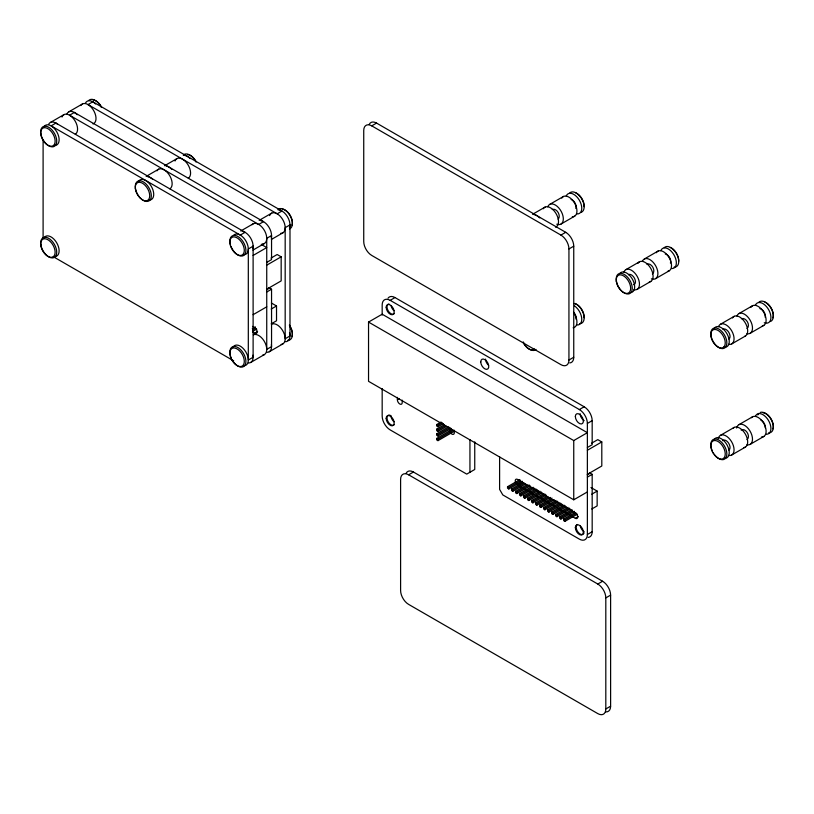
<?xml version="1.0" encoding="UTF-8"?>
<svg xmlns="http://www.w3.org/2000/svg" width="814" height="814" viewBox="0 0 814 814"><rect width="100%" height="100%" fill="white"/><g stroke="black" fill="none" stroke-linecap="round" stroke-linejoin="round"><path stroke-width="1.22" d="M271.367 303.001L276.526 305.983L276.526 320.787L271.174 323.87M590.964 487.525L597.15 491.096L597.15 505.901L591.809 508.984M741.147 430.067C745.634 427.36 751.098 436.609 746.987 439.591M558.139 219.17C561.395 216.188 556.949 207.743 552.268 209.493M646.855 264.102C651.434 262.342 656.359 270.92 652.401 273.911M741.442 318.712C746 316.961 750.976 325.519 746.987 328.52M50.529 122.385L64.153 114.52M68.966 111.742L82.59 103.877M146.164 176.394L158.74 169.129M164.601 165.741L177.177 158.486M573.748 357.254L568.935 360.032A11.335 6.543 60 0 1 560.917 364.662L371.744 255.443A11.335 6.543 60 0 1 363.736 241.555L363.736 130.494A11.335 6.543 60 0 1 371.744 125.865L376.556 123.087L565.73 232.305A11.335 6.543 60 0 1 573.748 246.184L573.748 357.254A11.335 6.543 60 0 1 569.739 362.952M240.751 230.993L253.327 223.738M259.188 220.35L271.764 213.095M252.951 250.112L264.479 243.457M271.388 239.469L282.916 232.814M253.113 255.443L266.738 247.578L261.253 244.404M270.981 258.089L277.167 254.517L281.166 256.827L281.166 280.901L266.738 289.224M266.738 262.383L271.55 259.605L271.55 235.541L266.738 238.319L266.738 349.389L271.55 346.611L271.55 289.224L269.546 288.075A3.398 1.964 60 0 1 268.925 287.617M266.738 265.161L281.166 256.827M266.666 289.733L269.546 288.075M266.738 292.002L271.55 289.224M253.113 314.682L266.738 306.817M271.174 309.066L276.526 305.983M252.289 328.673L255.382 326.882M252.543 330.006L255.637 328.225M252.543 331.491L256.664 329.11M252.543 331.939L254.721 333.191L257.6 331.522M250.854 362.393L264.479 354.528M269.292 351.75L282.916 343.884M532.519 214.336L545.095 207.071M549.908 204.294L563.532 196.428M382.173 315.089L382.173 304.965A11.335 6.543 60 0 1 390.181 300.335L394.994 297.558L584.167 406.776A11.335 6.543 60 0 1 592.175 420.655L592.175 444.719L587.372 447.497M368.538 322.079L382.173 314.214L587.372 432.692L573.748 440.557L368.538 322.079L368.538 381.318L573.748 499.796L587.372 491.931M561.06 224.023L574.684 216.158M371.744 125.865L560.917 235.083L565.73 232.305M568.935 360.032L568.935 248.962L573.748 246.184M402.208 400.142L402.208 402.604A3.398 1.964 60 0 1 399.806 403.998A3.398 1.964 60 0 1 397.395 399.837L399.318 398.718M626.058 269.546L639.682 261.681M644.495 258.903L658.119 251.038M637.209 289.275L650.834 281.41M655.646 278.632L669.271 270.767M443.447 423.595L437.963 426.77L436.67 426.027L436.67 424.542L441.066 422.008M436.67 424.542L437.963 425.284L442.348 422.751M446.733 426.333L437.963 431.389L436.67 430.657L436.67 429.171L444.352 424.735M436.67 429.171L437.963 429.914L445.634 425.478M451.119 428.418L437.963 436.019L436.67 435.287L436.67 433.801L448.738 426.831M436.67 433.801L437.963 434.544L450.02 427.574M451.424 428.805L449.501 429.914A3.398 1.964 60 0 0 449.827 431.491M454.416 431.155L437.963 440.649L436.67 439.906L436.67 438.431L452.035 429.558M436.67 438.431L437.963 439.173L453.317 430.301M610.612 706.196L605.809 708.974A11.335 6.543 60 0 1 597.791 713.603L408.618 604.385A11.335 6.543 60 0 1 400.6 590.506L400.6 479.436A11.335 6.543 60 0 1 408.618 474.806L413.431 472.028L602.604 581.247A11.335 6.543 60 0 1 610.612 595.126L610.612 706.196A11.335 6.543 60 0 1 605.667 711.894M720.644 324.155L734.269 316.29M739.081 313.512L752.706 305.647M390.181 300.335L579.354 409.554L584.167 406.776M499.603 456.725L499.603 489.377L502.808 494.932L579.354 539.133A11.335 6.543 60 0 0 587.372 534.503L587.372 423.433L592.175 420.655M731.796 343.884L745.421 336.019M750.233 333.241L763.858 325.366M522.212 481.227L508.821 488.96L507.529 488.227L507.529 486.741L519.902 479.599M507.529 486.741L508.821 487.484L520.156 480.942M516.432 483.923A3.398 1.964 60 0 0 517.633 484.981L522.446 482.203A3.398 1.964 60 0 1 521.825 481.756M525.193 484.137L512.82 491.28L511.538 490.537L511.538 489.061L522.883 482.509M591.605 443.203L597.791 439.631L601.8 441.941L601.8 466.005L587.372 474.338M511.538 489.061L512.82 489.794L524.165 483.251M530.229 485.856L516.829 493.589L515.547 492.857L515.547 491.371L526.882 484.829M587.372 450.274L601.8 441.941M515.547 491.371L516.829 492.114L529.202 484.971M534.238 488.176L520.838 495.909L519.556 495.166L519.556 493.681L530.891 487.138M519.556 493.681L520.838 494.424L533.211 487.281M538.247 490.486L524.847 498.219L523.565 497.476L523.565 496.001L535.927 488.858M523.565 496.001L524.847 496.744L537.22 489.601M542.256 492.796L528.856 500.539L527.574 499.796L527.574 498.31L539.936 491.168M527.574 498.31L528.856 499.053L541.218 491.91M546.265 495.116L532.865 502.849L531.583 502.106L531.583 500.63L543.945 493.488M531.583 500.63L532.865 501.363L545.227 494.23M550.264 497.425L536.874 505.158L535.592 504.426L535.592 502.94L546.927 496.398M535.592 502.94L536.874 503.683L548.209 497.14M587.291 474.847L590.181 473.178L592.175 474.338L592.175 531.725A11.335 6.543 60 0 1 588.176 537.423M587.372 477.116L592.175 474.338M554.273 499.745L540.883 507.478L539.601 506.735L539.601 505.25L551.963 498.117M539.601 505.25L540.883 505.993L552.218 499.45M558.282 502.055L544.892 509.788L543.61 509.045L543.61 507.57L555.972 500.427M543.61 507.57L544.892 508.312L557.254 501.17M562.291 504.365L548.89 512.108L547.608 511.365L547.608 509.879L559.981 502.747M547.608 509.879L548.89 510.622L561.263 503.479M566.3 506.684L552.899 514.417L551.617 513.675L551.617 512.199L563.99 505.056M551.617 512.199L552.899 512.932L565.272 505.799M570.309 508.994L556.908 516.727L555.626 515.995L555.626 514.509L567.999 507.366M591.809 494.179L597.15 491.096M555.626 514.509L556.908 515.252L569.281 508.109M574.318 511.314L560.917 519.047L559.635 518.304L559.635 516.829L572.008 509.686M559.635 516.829L560.917 517.562L572.252 511.019M577.289 514.224L564.926 521.357L563.644 520.614L563.644 519.139L574.979 512.596M563.644 519.139L564.926 519.881L576.261 513.329M556.837 507.621L575.345 518.304L578.235 516.636M720.644 435.225L734.269 427.36M739.081 424.582L752.706 416.717M587.372 534.503L592.175 531.725M731.796 454.955L745.421 447.079M750.233 444.312L763.858 436.436M408.618 474.806L597.791 584.025L602.604 581.247M605.809 708.974L605.809 597.903L610.612 595.126M252.543 326.383L254.721 327.635A3.398 1.964 60 0 1 257.122 331.807A3.398 1.964 60 0 1 254.721 333.191M517.633 484.981L533.964 494.413M536.141 495.675L538.319 496.927M540.496 498.188L554.66 506.359M53.317 256.715L233.689 360.856M573.748 440.557L573.748 499.796M564.926 519.881L564.926 521.357M560.917 517.562L560.917 519.047M556.908 515.252L556.908 516.727M552.899 512.932L552.899 514.417M548.89 510.622L548.89 512.108M544.892 508.312L544.892 509.788M540.883 505.993L540.883 507.478M536.874 503.683L536.874 505.158M532.865 501.363L532.865 502.849M528.856 499.053L528.856 500.539M524.847 496.744L524.847 498.219M520.838 494.424L520.838 495.909M516.829 492.114L516.829 493.589M512.82 489.794L512.82 491.28M508.821 487.484L508.821 488.96M474.745 441.849L474.745 469.485L466.737 474.114L390.181 429.914A11.335 6.543 60 0 1 382.173 416.025L382.173 388.583M469.943 439.601L469.943 472.262M454.314 430.219L454.314 432.692A3.398 1.964 60 0 1 452.828 434.401A3.398 1.964 60 0 1 450.203 432.285M437.963 425.284L437.963 426.77M437.963 429.914L437.963 431.389M437.963 434.544L437.963 436.019M437.963 439.173L437.963 440.649M397.395 397.364L397.395 399.837M43.101 139.326L43.101 237.78M582.987 534.32A5.667 3.276 60 0 1 577.319 531.043A5.667 3.276 60 0 1 577.319 524.501M584.025 532.844A5.667 3.276 60 0 1 583.628 533.73M394.454 424.511A5.667 3.276 60 0 1 387.81 421.174A5.667 3.276 60 0 1 389.947 415.13M394.454 313.441A5.667 3.276 60 0 1 388.156 310.765A5.667 3.276 60 0 1 388.98 303.958M61.996 117.033A11.335 6.543 60 0 1 73.779 119.048A11.335 6.543 60 0 1 75.315 134.239M252.045 224.725A11.335 6.543 60 0 1 264.815 231.186A11.335 6.543 60 0 1 262.077 244.037M253.327 334.808A11.335 6.543 60 0 1 265.201 343.03A11.335 6.543 60 0 1 262.739 355.087M66.962 113.879A11.335 6.543 60 0 1 77.259 114.743M260.643 220.614A11.335 6.543 60 0 1 268.935 227.198A11.335 6.543 60 0 1 271.245 237.902M271.367 344.526A11.335 6.543 60 0 1 266.605 352.309M233.119 347.14A11.335 6.543 60 0 1 245.777 351.831A11.335 6.543 60 0 1 244.302 365.74M233.608 235.368A11.335 6.543 60 0 1 246.377 241.829A11.335 6.543 60 0 1 243.64 254.68M252.93 355.169A11.335 6.543 60 0 1 248.453 362.973M242.206 231.257A11.335 6.543 60 0 1 250.498 237.841A11.335 6.543 60 0 1 252.808 248.545M43.946 126.852A11.335 6.543 60 0 1 56.878 132A11.335 6.543 60 0 1 54.467 145.462M48.525 124.522A11.335 6.543 60 0 1 57.886 124.491M271.764 324.155A11.335 6.543 60 0 1 283.628 332.387A11.335 6.543 60 0 1 281.166 344.444M269.607 215.608A11.335 6.543 60 0 1 282.56 219.322A11.335 6.543 60 0 1 280.515 233.394M289.519 332.57A11.335 6.543 60 0 1 285.042 341.666M278.622 209.931A11.335 6.543 60 0 1 287.413 216.626A11.335 6.543 60 0 1 289.489 227.818M80.82 105.566A11.335 6.543 60 0 1 93.02 109.524A11.335 6.543 60 0 1 93.02 123.942M85.399 103.236A11.335 6.543 60 0 1 95.584 103.978M156.97 170.818A11.335 6.543 60 0 1 168.773 174.206A11.335 6.543 60 0 1 169.892 188.848M147.619 176.648A11.335 6.543 60 0 1 152.472 179.1M175.02 160.999A11.335 6.543 60 0 1 186.793 163.004A11.335 6.543 60 0 1 188.329 178.205M166.056 166.005A11.335 6.543 60 0 1 171.846 169.353M93 99.908A10.195 5.881 60 0 1 101.557 107.092M88.665 100.539A11.335 6.543 60 0 1 101.374 107.316M289.346 325.101A10.195 5.881 60 0 1 291.941 336.284M289.56 325.885A11.335 6.543 60 0 1 287.729 340.293M282.163 209.117A10.195 5.881 60 0 1 290.079 215.14A10.195 5.881 60 0 1 291.941 225.213M277.839 209.758A11.335 6.543 60 0 1 289.825 215.232A11.335 6.543 60 0 1 289.499 228.958M187.576 154.518A10.195 5.881 60 0 1 196.133 161.701M184.035 155.321A11.335 6.543 60 0 1 190.171 158.588M183.252 155.148A11.335 6.543 60 0 1 195.96 161.925M42.318 138.39A11.335 6.543 60 0 1 47.405 126.618A11.335 6.543 60 0 1 56.329 143.803A11.335 6.543 60 0 1 42.959 139.632M230.504 245.075A11.335 6.543 60 0 1 238.543 236.884A11.335 6.543 60 0 1 244.658 254.589A11.335 6.543 60 0 1 230.942 246.347M231.491 358.679A11.335 6.543 60 0 1 236.579 346.906A11.335 6.543 60 0 1 245.502 364.082A11.335 6.543 60 0 1 232.132 359.91M139.082 196.55A11.335 6.543 60 0 1 138.665 180.891A11.335 6.543 60 0 1 151.129 193.661A11.335 6.543 60 0 1 141.829 199.369M140.873 198.535A11.335 6.543 60 0 1 139.947 197.588M138.146 182.285A11.335 6.543 60 0 1 151.109 186.009A11.335 6.543 60 0 1 149.054 200.071M43.946 237.932A11.335 6.543 60 0 1 56.512 242.48A11.335 6.543 60 0 1 55.332 256.512M579.354 409.554A11.335 6.543 60 0 1 587.372 423.433M575.345 518.304A3.398 1.964 60 0 0 577.747 516.921A3.398 1.964 60 0 0 575.345 512.749L517.633 479.436A3.398 1.964 60 0 0 515.547 482.397M388.054 298.178A11.335 6.543 60 0 1 394.994 297.558M590.181 473.178A3.398 1.964 60 0 1 589.55 472.731M393.956 310.683A5.667 3.276 60 0 1 391.127 305.779M393.956 421.754A5.667 3.276 60 0 1 390.985 415.567M488.542 365.293A5.667 3.276 60 0 1 485.571 359.106M584.167 420.655A5.667 3.276 60 0 1 580.158 413.716M584.167 531.725A5.667 3.276 60 0 1 580.29 526.058M560.917 235.083A11.335 6.543 60 0 1 568.935 248.962M369.149 124.522A11.335 6.543 60 0 1 376.556 123.087M597.791 584.025A11.335 6.543 60 0 1 605.809 597.903M406.023 473.463A11.335 6.543 60 0 1 413.431 472.028M732.488 317.979A11.335 6.543 60 0 1 744.698 321.937A11.335 6.543 60 0 1 744.698 336.365M718.477 326.679A11.335 6.543 60 0 1 731.796 330.993A11.335 6.543 60 0 1 728.469 344.342M723.005 329.355A5.657 3.266 60 0 1 728.734 332.254A5.657 3.266 60 0 1 728.917 338.99M750.925 307.336A11.335 6.543 60 0 1 763.501 311.884A11.335 6.543 60 0 1 762.321 325.915M736.914 316.036A11.335 6.543 60 0 1 750.233 320.35A11.335 6.543 60 0 1 746.906 333.699M637.911 263.37A11.335 6.543 60 0 1 650.488 267.918A11.335 6.543 60 0 1 649.307 281.949M623.9 272.069A11.335 6.543 60 0 1 637.209 276.384A11.335 6.543 60 0 1 633.882 289.733M628.418 274.745A5.657 3.266 60 0 1 634.493 278.256A5.657 3.266 60 0 1 633.567 284.656M656.349 252.727A11.335 6.543 60 0 1 668.915 257.275A11.335 6.543 60 0 1 667.734 271.306M642.338 261.426A11.335 6.543 60 0 1 655.982 266.361A11.335 6.543 60 0 1 651.363 278.815M732.987 428.347A11.335 6.543 60 0 1 745.421 434.198A11.335 6.543 60 0 1 743.884 447.629M718.213 438.685A11.335 6.543 60 0 1 731.44 441.463A11.335 6.543 60 0 1 728.469 455.413M722.71 440.71A5.657 3.266 60 0 1 728.55 443.04A5.657 3.266 60 0 1 728.917 450.061M751.424 417.704A11.335 6.543 60 0 1 764.193 424.165A11.335 6.543 60 0 1 761.456 437.016M736.65 428.042A11.335 6.543 60 0 1 749.877 430.82A11.335 6.543 60 0 1 746.906 444.77M543.325 208.76A11.335 6.543 60 0 1 555.524 212.719A11.335 6.543 60 0 1 555.524 227.147M533.974 214.601A11.335 6.543 60 0 1 539.763 217.938M561.762 198.117A11.335 6.543 60 0 1 574.684 203.266A11.335 6.543 60 0 1 572.283 216.728M547.751 206.817A11.335 6.543 60 0 1 561.395 211.752A11.335 6.543 60 0 1 556.776 224.206M573.565 312.596A11.335 6.543 60 0 1 573.148 327.777M575.732 192.857A10.195 5.881 60 0 1 584.126 206.675M566.229 196.062A11.335 6.543 60 0 1 579.192 199.959A11.335 6.543 60 0 1 577.095 213.95M569.607 193.101A11.335 6.543 60 0 1 581.593 198.575A11.335 6.543 60 0 1 581.267 212.301M763.105 412.749A10.195 5.881 60 0 1 771.021 418.762A10.195 5.881 60 0 1 772.883 428.836M755.392 416.351A11.335 6.543 60 0 1 768.355 420.248A11.335 6.543 60 0 1 766.269 434.238M760.195 412.433A11.335 6.543 60 0 1 772.099 421.489A11.335 6.543 60 0 1 768.67 432.855M757.803 414.957A11.335 6.543 60 0 1 758.78 413.38M573.941 303.53A10.195 5.881 60 0 1 584.126 317.745M574.796 303.388A11.335 6.543 60 0 1 583.801 314.977A11.335 6.543 60 0 1 579.497 323.636M574.481 305.891A11.335 6.543 60 0 1 581.644 317.684A11.335 6.543 60 0 1 577.095 325.02M764.906 302.075A10.195 5.881 60 0 1 772.883 317.765M755.392 305.281A11.335 6.543 60 0 1 769.077 310.48A11.335 6.543 60 0 1 764.265 322.731M758.78 302.32A11.335 6.543 60 0 1 770.766 307.794A11.335 6.543 60 0 1 770.441 321.52M670.319 247.466A10.195 5.881 60 0 1 678.713 261.284M660.815 250.671A11.335 6.543 60 0 1 673.778 254.568A11.335 6.543 60 0 1 671.682 268.559M664.193 247.71A11.335 6.543 60 0 1 676.902 254.477A11.335 6.543 60 0 1 674.084 267.175M571.163 199.491A5.657 3.266 60 0 1 575.183 203.286A5.657 3.266 60 0 1 575.824 208.465M714.061 328.622A11.335 6.543 60 0 1 727.319 334.381A11.335 6.543 60 0 1 723.666 347.12M759.869 308.608A5.657 3.266 60 0 1 764.01 311.894A5.657 3.266 60 0 1 765.16 317.236M712.433 451.231A11.335 6.543 60 0 1 716.869 439.245A11.335 6.543 60 0 1 726.749 455.341A11.335 6.543 60 0 1 714.611 454.782M713.807 453.663A11.335 6.543 60 0 1 713.074 452.472M714.55 438.99A11.335 6.543 60 0 1 727.319 445.451A11.335 6.543 60 0 1 724.582 458.302M760.815 419.953A5.657 3.266 60 0 1 765.262 427.818M620.889 290.15A11.335 6.543 60 0 1 619.342 273.514A11.335 6.543 60 0 1 632.132 286.62A11.335 6.543 60 0 1 621.815 291.086M619.474 274.013A11.335 6.543 60 0 1 632.051 278.561A11.335 6.543 60 0 1 630.87 292.592M665.282 254.009A5.657 3.266 60 0 1 669.596 257.59A5.657 3.266 60 0 1 670.41 263.075M536.05 349.42A11.335 6.543 60 0 1 523.26 342.033M534.605 348.952A10.195 5.891 60 0 1 523.097 342.307M573.585 312.149A5.657 3.266 60 0 1 575.986 319.108M55.932 123.087L51.119 125.865L240.293 235.083L245.095 232.305L55.932 123.087M74.369 112.444L69.556 115.222L258.73 224.44L263.533 221.662L74.369 112.444M92.806 101.801L87.993 104.579L277.167 213.797L281.97 211.019L92.806 101.801M253.113 246.184L248.311 248.962L248.311 360.032L253.113 357.254L253.113 246.184M289.988 224.898L285.175 227.676L285.175 338.746L289.988 335.968L289.988 224.898M40.792 134.137A10.195 5.891 60 0 0 52.432 146.072A10.195 5.891 60 0 0 50.519 130.708A10.195 5.891 60 0 0 40.792 134.137M229.955 243.355A10.195 5.891 60 0 0 241.605 255.291A10.195 5.891 60 0 0 239.692 239.927A10.195 5.891 60 0 0 229.955 243.355M229.955 354.416A10.195 5.891 60 0 0 241.605 366.361A10.195 5.891 60 0 0 239.692 350.997A10.195 5.891 60 0 0 229.955 354.416M135.368 188.746A10.195 5.891 60 0 0 147.019 200.682A10.195 5.891 60 0 0 145.106 185.317A10.195 5.891 60 0 0 135.368 188.746M40.781 245.218A10.195 5.891 60 0 0 52.432 257.153A10.195 5.891 60 0 0 50.519 241.799A10.195 5.891 60 0 0 40.781 245.218M40.792 244.444A11.335 6.543 60 0 0 53.734 257.702A11.335 6.543 60 0 0 51.608 240.639A11.335 6.543 60 0 0 40.792 244.444M386.172 307.275A5.667 3.276 60 0 0 392.185 314.753A5.667 3.276 60 0 0 392.185 306.736A5.667 3.276 60 0 0 386.172 307.275M480.759 361.884A5.667 3.276 60 0 0 486.772 369.363A5.667 3.276 60 0 0 486.772 361.345A5.667 3.276 60 0 0 480.759 361.884M575.345 527.564A5.667 3.276 60 0 0 581.359 535.042A5.667 3.276 60 0 0 581.359 527.024A5.667 3.276 60 0 0 575.345 527.564M386.172 418.345A5.667 3.276 60 0 0 392.185 425.824A5.667 3.276 60 0 0 392.185 417.806A5.667 3.276 60 0 0 386.172 418.345M575.345 416.493A5.667 3.276 60 0 0 581.359 423.972A5.667 3.276 60 0 0 581.359 415.954A5.667 3.276 60 0 0 575.345 416.493M710.897 335.907A10.195 5.891 60 0 0 722.547 347.843A10.195 5.891 60 0 0 720.634 332.478A10.195 5.891 60 0 0 710.897 335.907M710.907 335.124A11.335 6.543 60 0 0 723.85 348.392A11.335 6.543 60 0 0 721.723 331.318A11.335 6.543 60 0 0 710.907 335.124M710.897 446.978A10.195 5.891 60 0 0 722.547 458.913A10.195 5.891 60 0 0 720.634 443.549A10.195 5.891 60 0 0 710.897 446.978M616.31 281.298A10.195 5.891 60 0 0 627.96 293.233A10.195 5.891 60 0 0 626.047 277.869A10.195 5.891 60 0 0 616.31 281.298"/></g></svg>
